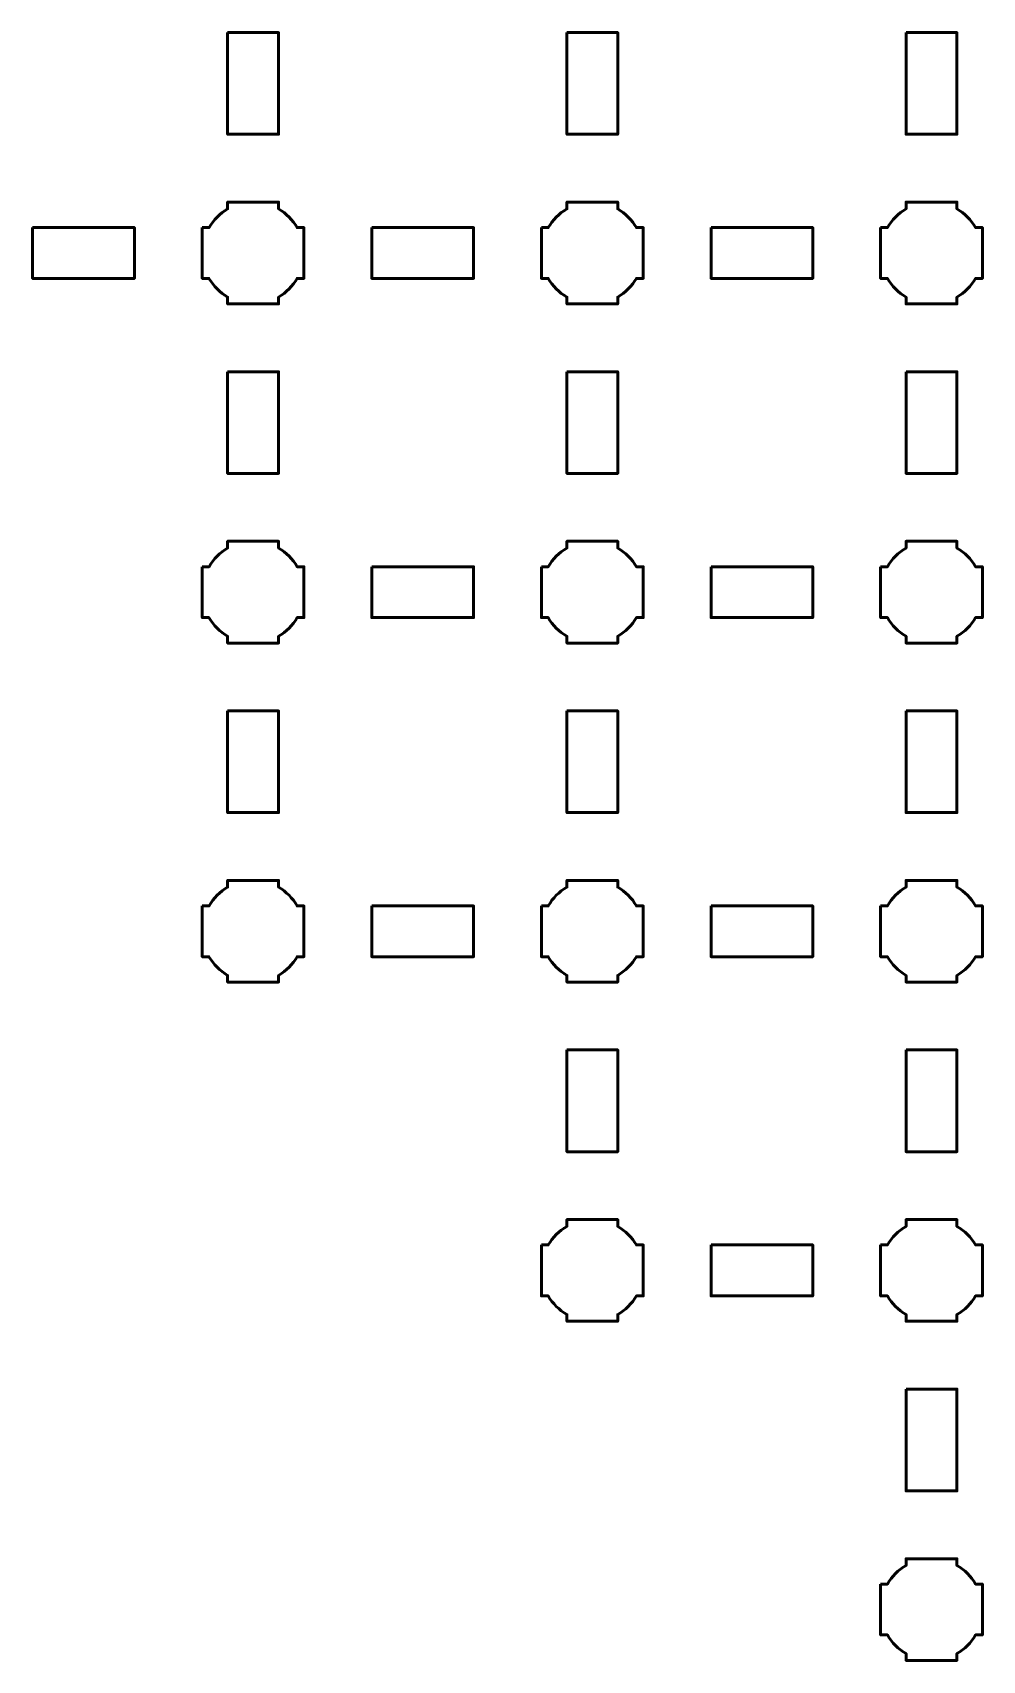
# Model space of a CAD drawing. Header units: centimetres. Extents: x -20.8 to -0.2, y -25.2 to -4.5.
# Drawn here: x -19.8 to -14.2, y -23.15 to -13.55 of the extents above; entities that cross this region are included whole.
import ezdxf

# ---------------------------------------------------------------- set-up
doc = ezdxf.new("R2010")
doc.units = ezdxf.units.CM
doc.header["$MEASUREMENT"] = 0
doc.layers.add('Layer 1', color=7, linetype='Continuous')

msp = doc.modelspace()

# ---------------------------------------------------------------- linework, layer by layer
at = {"layer": 'Layer 1', "lineweight": 53}
for points, knots in [([(-18.64998, -13.54992), (-18.64998, -13.54992), (-18.34998, -13.54992), (-18.34998, -13.54992), (-18.34998, -13.54992), (-18.34998, -13.54992), (-18.34998, -14.14993), (-18.34998, -14.14993), (-18.34998, -14.14993), (-18.34998, -14.14993), (-18.64998, -14.14993), (-18.64998, -14.14993), (-18.64998, -14.14993), (-18.64998, -14.14993), (-18.64998, -13.54992), (-18.64998, -13.54992)], [0, 0, 0, 0, 0.25, 0.25, 0.25, 0.25, 0.5, 0.5, 0.5, 0.5, 0.75, 0.75, 0.75, 0.75, 1, 1, 1, 1]), ([(-16.65005, -13.54992), (-16.65005, -13.54992), (-16.35005, -13.54992), (-16.35005, -13.54992), (-16.35005, -13.54992), (-16.35005, -13.54992), (-16.35005, -14.14993), (-16.35005, -14.14993), (-16.35005, -14.14993), (-16.35005, -14.14993), (-16.65005, -14.14993), (-16.65005, -14.14993), (-16.65005, -14.14993), (-16.65005, -14.14993), (-16.65005, -13.54992), (-16.65005, -13.54992)], [0, 0, 0, 0, 0.25, 0.25, 0.25, 0.25, 0.5, 0.5, 0.5, 0.5, 0.75, 0.75, 0.75, 0.75, 1, 1, 1, 1]), ([(-14.64995, -13.54992), (-14.64995, -13.54992), (-14.34994, -13.54992), (-14.34994, -13.54992), (-14.34994, -13.54992), (-14.34994, -13.54992), (-14.34994, -14.14993), (-14.34994, -14.14993), (-14.34994, -14.14993), (-14.34994, -14.14993), (-14.64995, -14.14993), (-14.64995, -14.14993), (-14.64995, -14.14993), (-14.64995, -14.14993), (-14.64995, -13.54992), (-14.64995, -13.54992)], [0, 0, 0, 0, 0.25, 0.25, 0.25, 0.25, 0.5, 0.5, 0.5, 0.5, 0.75, 0.75, 0.75, 0.75, 1, 1, 1, 1]), ([(-18.80001, -14.69995), (-18.80001, -14.69995), (-18.75981, -14.69995), (-18.75981, -14.69995), (-18.75981, -14.69995), (-18.73348, -14.65443), (-18.69552, -14.6165), (-18.65001, -14.59017), (-18.65001, -14.59017), (-18.65001, -14.59017), (-18.65001, -14.54995), (-18.65001, -14.54995), (-18.65001, -14.54995), (-18.65001, -14.54995), (-18.35001, -14.54995), (-18.35001, -14.54995), (-18.35001, -14.54995), (-18.35001, -14.54995), (-18.35001, -14.59014), (-18.35001, -14.59014), (-18.35001, -14.59014), (-18.30448, -14.61647), (-18.26649, -14.65442), (-18.24013, -14.69995), (-18.24013, -14.69995), (-18.24013, -14.69995), (-18.20001, -14.69995), (-18.20001, -14.69995), (-18.20001, -14.69995), (-18.20001, -14.69995), (-18.20001, -14.84537), (-18.20001, -14.84537), (-18.20001, -14.84537), (-18.20001, -14.84537), (-18.19995, -14.85002), (-18.19995, -14.85002), (-18.19995, -14.85002), (-18.19995, -14.85002), (-18.20001, -14.85466), (-18.20001, -14.85466), (-18.20001, -14.85466), (-18.20001, -14.85466), (-18.20001, -14.99995), (-18.20001, -14.99995), (-18.20001, -14.99995), (-18.20001, -14.99995), (-18.24008, -14.99995), (-18.24008, -14.99995), (-18.24008, -14.99995), (-18.26643, -15.04552), (-18.30443, -15.08353), (-18.35001, -15.10989), (-18.35001, -15.10989), (-18.35001, -15.10989), (-18.35001, -15.14995), (-18.35001, -15.14995), (-18.35001, -15.14995), (-18.35001, -15.14995), (-18.49329, -15.14995), (-18.49329, -15.14995), (-18.49329, -15.14995), (-18.49329, -15.14995), (-18.49996, -15.15003), (-18.49996, -15.15003), (-18.49996, -15.15003), (-18.49996, -15.15003), (-18.50664, -15.14995), (-18.50664, -15.14995), (-18.50664, -15.14995), (-18.50664, -15.14995), (-18.65001, -15.14995), (-18.65001, -15.14995), (-18.65001, -15.14995), (-18.65001, -15.14995), (-18.65001, -15.10985), (-18.65001, -15.10985), (-18.65001, -15.10985), (-18.69555, -15.08349), (-18.73353, -15.0455), (-18.75986, -14.99995), (-18.75986, -14.99995), (-18.75986, -14.99995), (-18.80001, -14.99995), (-18.80001, -14.99995), (-18.80001, -14.99995), (-18.80001, -14.99995), (-18.80001, -14.69995), (-18.80001, -14.69995)], [0, 0, 0, 0, 0.0454545, 0.0454545, 0.0454545, 0.0454545, 0.0909091, 0.0909091, 0.0909091, 0.0909091, 0.1363636, 0.1363636, 0.1363636, 0.1363636, 0.1818182, 0.1818182, 0.1818182, 0.1818182, 0.2272727, 0.2272727, 0.2272727, 0.2272727, 0.2727273, 0.2727273, 0.2727273, 0.2727273, 0.3181818, 0.3181818, 0.3181818, 0.3181818, 0.3636364, 0.3636364, 0.3636364, 0.3636364, 0.4090909, 0.4090909, 0.4090909, 0.4090909, 0.4545455, 0.4545455, 0.4545455, 0.4545455, 0.5, 0.5, 0.5, 0.5, 0.5454545, 0.5454545, 0.5454545, 0.5454545, 0.5909091, 0.5909091, 0.5909091, 0.5909091, 0.6363636, 0.6363636, 0.6363636, 0.6363636, 0.6818182, 0.6818182, 0.6818182, 0.6818182, 0.7272727, 0.7272727, 0.7272727, 0.7272727, 0.7727273, 0.7727273, 0.7727273, 0.7727273, 0.8181818, 0.8181818, 0.8181818, 0.8181818, 0.8636364, 0.8636364, 0.8636364, 0.8636364, 0.9090909, 0.9090909, 0.9090909, 0.9090909, 0.9545455, 0.9545455, 0.9545455, 0.9545455, 1, 1, 1, 1]), ([(-16.80001, -14.69995), (-16.80001, -14.69995), (-16.75981, -14.69995), (-16.75981, -14.69995), (-16.75981, -14.69995), (-16.73348, -14.65443), (-16.69552, -14.6165), (-16.65001, -14.59017), (-16.65001, -14.59017), (-16.65001, -14.59017), (-16.65001, -14.54995), (-16.65001, -14.54995), (-16.65001, -14.54995), (-16.65001, -14.54995), (-16.35001, -14.54995), (-16.35001, -14.54995), (-16.35001, -14.54995), (-16.35001, -14.54995), (-16.35001, -14.59014), (-16.35001, -14.59014), (-16.35001, -14.59014), (-16.30448, -14.61647), (-16.26649, -14.65442), (-16.24013, -14.69995), (-16.24013, -14.69995), (-16.24013, -14.69995), (-16.20001, -14.69995), (-16.20001, -14.69995), (-16.20001, -14.69995), (-16.20001, -14.69995), (-16.20001, -14.84537), (-16.20001, -14.84537), (-16.20001, -14.84537), (-16.20001, -14.84537), (-16.19995, -14.85002), (-16.19995, -14.85002), (-16.19995, -14.85002), (-16.19995, -14.85002), (-16.20001, -14.85466), (-16.20001, -14.85466), (-16.20001, -14.85466), (-16.20001, -14.85466), (-16.20001, -14.99995), (-16.20001, -14.99995), (-16.20001, -14.99995), (-16.20001, -14.99995), (-16.24008, -14.99995), (-16.24008, -14.99995), (-16.24008, -14.99995), (-16.26643, -15.04552), (-16.30443, -15.08353), (-16.35001, -15.10989), (-16.35001, -15.10989), (-16.35001, -15.10989), (-16.35001, -15.14995), (-16.35001, -15.14995), (-16.35001, -15.14995), (-16.35001, -15.14995), (-16.49329, -15.14995), (-16.49329, -15.14995), (-16.49329, -15.14995), (-16.49329, -15.14995), (-16.49996, -15.15003), (-16.49996, -15.15003), (-16.49996, -15.15003), (-16.49996, -15.15003), (-16.50664, -15.14995), (-16.50664, -15.14995), (-16.50664, -15.14995), (-16.50664, -15.14995), (-16.65001, -15.14995), (-16.65001, -15.14995), (-16.65001, -15.14995), (-16.65001, -15.14995), (-16.65001, -15.10985), (-16.65001, -15.10985), (-16.65001, -15.10985), (-16.69555, -15.08349), (-16.73353, -15.0455), (-16.75986, -14.99995), (-16.75986, -14.99995), (-16.75986, -14.99995), (-16.80001, -14.99995), (-16.80001, -14.99995), (-16.80001, -14.99995), (-16.80001, -14.99995), (-16.80001, -14.69995), (-16.80001, -14.69995)], [0, 0, 0, 0, 0.0454545, 0.0454545, 0.0454545, 0.0454545, 0.0909091, 0.0909091, 0.0909091, 0.0909091, 0.1363636, 0.1363636, 0.1363636, 0.1363636, 0.1818182, 0.1818182, 0.1818182, 0.1818182, 0.2272727, 0.2272727, 0.2272727, 0.2272727, 0.2727273, 0.2727273, 0.2727273, 0.2727273, 0.3181818, 0.3181818, 0.3181818, 0.3181818, 0.3636364, 0.3636364, 0.3636364, 0.3636364, 0.4090909, 0.4090909, 0.4090909, 0.4090909, 0.4545455, 0.4545455, 0.4545455, 0.4545455, 0.5, 0.5, 0.5, 0.5, 0.5454545, 0.5454545, 0.5454545, 0.5454545, 0.5909091, 0.5909091, 0.5909091, 0.5909091, 0.6363636, 0.6363636, 0.6363636, 0.6363636, 0.6818182, 0.6818182, 0.6818182, 0.6818182, 0.7272727, 0.7272727, 0.7272727, 0.7272727, 0.7727273, 0.7727273, 0.7727273, 0.7727273, 0.8181818, 0.8181818, 0.8181818, 0.8181818, 0.8636364, 0.8636364, 0.8636364, 0.8636364, 0.9090909, 0.9090909, 0.9090909, 0.9090909, 0.9545455, 0.9545455, 0.9545455, 0.9545455, 1, 1, 1, 1]), ([(-14.80001, -14.69995), (-14.80001, -14.69995), (-14.75981, -14.69995), (-14.75981, -14.69995), (-14.75981, -14.69995), (-14.73348, -14.65443), (-14.69552, -14.6165), (-14.65001, -14.59017), (-14.65001, -14.59017), (-14.65001, -14.59017), (-14.65001, -14.54995), (-14.65001, -14.54995), (-14.65001, -14.54995), (-14.65001, -14.54995), (-14.35001, -14.54995), (-14.35001, -14.54995), (-14.35001, -14.54995), (-14.35001, -14.54995), (-14.35001, -14.59014), (-14.35001, -14.59014), (-14.35001, -14.59014), (-14.30448, -14.61647), (-14.26649, -14.65442), (-14.24013, -14.69995), (-14.24013, -14.69995), (-14.24013, -14.69995), (-14.20001, -14.69995), (-14.20001, -14.69995), (-14.20001, -14.69995), (-14.20001, -14.69995), (-14.20001, -14.84537), (-14.20001, -14.84537), (-14.20001, -14.84537), (-14.20001, -14.84537), (-14.19995, -14.85002), (-14.19995, -14.85002), (-14.19995, -14.85002), (-14.19995, -14.85002), (-14.20001, -14.85466), (-14.20001, -14.85466), (-14.20001, -14.85466), (-14.20001, -14.85466), (-14.20001, -14.99995), (-14.20001, -14.99995), (-14.20001, -14.99995), (-14.20001, -14.99995), (-14.24008, -14.99995), (-14.24008, -14.99995), (-14.24008, -14.99995), (-14.26643, -15.04552), (-14.30443, -15.08353), (-14.35001, -15.10989), (-14.35001, -15.10989), (-14.35001, -15.10989), (-14.35001, -15.14995), (-14.35001, -15.14995), (-14.35001, -15.14995), (-14.35001, -15.14995), (-14.49329, -15.14995), (-14.49329, -15.14995), (-14.49329, -15.14995), (-14.49329, -15.14995), (-14.49996, -15.15003), (-14.49996, -15.15003), (-14.49996, -15.15003), (-14.49996, -15.15003), (-14.50664, -15.14995), (-14.50664, -15.14995), (-14.50664, -15.14995), (-14.50664, -15.14995), (-14.65001, -15.14995), (-14.65001, -15.14995), (-14.65001, -15.14995), (-14.65001, -15.14995), (-14.65001, -15.10985), (-14.65001, -15.10985), (-14.65001, -15.10985), (-14.69555, -15.08349), (-14.73353, -15.0455), (-14.75986, -14.99995), (-14.75986, -14.99995), (-14.75986, -14.99995), (-14.80001, -14.99995), (-14.80001, -14.99995), (-14.80001, -14.99995), (-14.80001, -14.99995), (-14.80001, -14.69995), (-14.80001, -14.69995)], [0, 0, 0, 0, 0.0454545, 0.0454545, 0.0454545, 0.0454545, 0.0909091, 0.0909091, 0.0909091, 0.0909091, 0.1363636, 0.1363636, 0.1363636, 0.1363636, 0.1818182, 0.1818182, 0.1818182, 0.1818182, 0.2272727, 0.2272727, 0.2272727, 0.2272727, 0.2727273, 0.2727273, 0.2727273, 0.2727273, 0.3181818, 0.3181818, 0.3181818, 0.3181818, 0.3636364, 0.3636364, 0.3636364, 0.3636364, 0.4090909, 0.4090909, 0.4090909, 0.4090909, 0.4545455, 0.4545455, 0.4545455, 0.4545455, 0.5, 0.5, 0.5, 0.5, 0.5454545, 0.5454545, 0.5454545, 0.5454545, 0.5909091, 0.5909091, 0.5909091, 0.5909091, 0.6363636, 0.6363636, 0.6363636, 0.6363636, 0.6818182, 0.6818182, 0.6818182, 0.6818182, 0.7272727, 0.7272727, 0.7272727, 0.7272727, 0.7727273, 0.7727273, 0.7727273, 0.7727273, 0.8181818, 0.8181818, 0.8181818, 0.8181818, 0.8636364, 0.8636364, 0.8636364, 0.8636364, 0.9090909, 0.9090909, 0.9090909, 0.9090909, 0.9545455, 0.9545455, 0.9545455, 0.9545455, 1, 1, 1, 1]), ([(-19.8, -14.69987), (-19.8, -14.69987), (-19.19999, -14.69987), (-19.19999, -14.69987), (-19.19999, -14.69987), (-19.19999, -14.69987), (-19.19999, -14.99987), (-19.19999, -14.99987), (-19.19999, -14.99987), (-19.19999, -14.99987), (-19.8, -14.99987), (-19.8, -14.99987), (-19.8, -14.99987), (-19.8, -14.99987), (-19.8, -14.69987), (-19.8, -14.69987)], [0, 0, 0, 0, 0.25, 0.25, 0.25, 0.25, 0.5, 0.5, 0.5, 0.5, 0.75, 0.75, 0.75, 0.75, 1, 1, 1, 1]), ([(-17.8, -14.69987), (-17.8, -14.69987), (-17.19999, -14.69987), (-17.19999, -14.69987), (-17.19999, -14.69987), (-17.19999, -14.69987), (-17.19999, -14.99987), (-17.19999, -14.99987), (-17.19999, -14.99987), (-17.19999, -14.99987), (-17.8, -14.99987), (-17.8, -14.99987), (-17.8, -14.99987), (-17.8, -14.99987), (-17.8, -14.69987), (-17.8, -14.69987)], [0, 0, 0, 0, 0.25, 0.25, 0.25, 0.25, 0.5, 0.5, 0.5, 0.5, 0.75, 0.75, 0.75, 0.75, 1, 1, 1, 1]), ([(-15.79993, -14.69987), (-15.79993, -14.69987), (-15.19993, -14.69987), (-15.19993, -14.69987), (-15.19993, -14.69987), (-15.19993, -14.69987), (-15.19993, -14.99987), (-15.19993, -14.99987), (-15.19993, -14.99987), (-15.19993, -14.99987), (-15.79993, -14.99987), (-15.79993, -14.99987), (-15.79993, -14.99987), (-15.79993, -14.99987), (-15.79993, -14.69987), (-15.79993, -14.69987)], [0, 0, 0, 0, 0.25, 0.25, 0.25, 0.25, 0.5, 0.5, 0.5, 0.5, 0.75, 0.75, 0.75, 0.75, 1, 1, 1, 1]), ([(-18.64998, -15.54999), (-18.64998, -15.54999), (-18.34998, -15.54999), (-18.34998, -15.54999), (-18.34998, -15.54999), (-18.34998, -15.54999), (-18.34998, -16.14999), (-18.34998, -16.14999), (-18.34998, -16.14999), (-18.34998, -16.14999), (-18.64998, -16.14999), (-18.64998, -16.14999), (-18.64998, -16.14999), (-18.64998, -16.14999), (-18.64998, -15.54999), (-18.64998, -15.54999)], [0, 0, 0, 0, 0.25, 0.25, 0.25, 0.25, 0.5, 0.5, 0.5, 0.5, 0.75, 0.75, 0.75, 0.75, 1, 1, 1, 1]), ([(-16.65005, -15.54999), (-16.65005, -15.54999), (-16.35005, -15.54999), (-16.35005, -15.54999), (-16.35005, -15.54999), (-16.35005, -15.54999), (-16.35005, -16.14999), (-16.35005, -16.14999), (-16.35005, -16.14999), (-16.35005, -16.14999), (-16.65005, -16.14999), (-16.65005, -16.14999), (-16.65005, -16.14999), (-16.65005, -16.14999), (-16.65005, -15.54999), (-16.65005, -15.54999)], [0, 0, 0, 0, 0.25, 0.25, 0.25, 0.25, 0.5, 0.5, 0.5, 0.5, 0.75, 0.75, 0.75, 0.75, 1, 1, 1, 1]), ([(-14.64995, -15.54999), (-14.64995, -15.54999), (-14.34994, -15.54999), (-14.34994, -15.54999), (-14.34994, -15.54999), (-14.34994, -15.54999), (-14.34994, -16.14999), (-14.34994, -16.14999), (-14.34994, -16.14999), (-14.34994, -16.14999), (-14.64995, -16.14999), (-14.64995, -16.14999), (-14.64995, -16.14999), (-14.64995, -16.14999), (-14.64995, -15.54999), (-14.64995, -15.54999)], [0, 0, 0, 0, 0.25, 0.25, 0.25, 0.25, 0.5, 0.5, 0.5, 0.5, 0.75, 0.75, 0.75, 0.75, 1, 1, 1, 1]), ([(-18.80001, -16.69995), (-18.80001, -16.69995), (-18.75981, -16.69995), (-18.75981, -16.69995), (-18.75981, -16.69995), (-18.73348, -16.65443), (-18.69552, -16.6165), (-18.65001, -16.59017), (-18.65001, -16.59017), (-18.65001, -16.59017), (-18.65001, -16.54995), (-18.65001, -16.54995), (-18.65001, -16.54995), (-18.65001, -16.54995), (-18.35001, -16.54995), (-18.35001, -16.54995), (-18.35001, -16.54995), (-18.35001, -16.54995), (-18.35001, -16.59014), (-18.35001, -16.59014), (-18.35001, -16.59014), (-18.30448, -16.61647), (-18.26649, -16.65442), (-18.24013, -16.69995), (-18.24013, -16.69995), (-18.24013, -16.69995), (-18.20001, -16.69995), (-18.20001, -16.69995), (-18.20001, -16.69995), (-18.20001, -16.69995), (-18.20001, -16.84537), (-18.20001, -16.84537), (-18.20001, -16.84537), (-18.20001, -16.84537), (-18.19995, -16.85002), (-18.19995, -16.85002), (-18.19995, -16.85002), (-18.19995, -16.85002), (-18.20001, -16.85466), (-18.20001, -16.85466), (-18.20001, -16.85466), (-18.20001, -16.85466), (-18.20001, -16.99995), (-18.20001, -16.99995), (-18.20001, -16.99995), (-18.20001, -16.99995), (-18.24008, -16.99995), (-18.24008, -16.99995), (-18.24008, -16.99995), (-18.26643, -17.04552), (-18.30443, -17.08353), (-18.35001, -17.10989), (-18.35001, -17.10989), (-18.35001, -17.10989), (-18.35001, -17.14995), (-18.35001, -17.14995), (-18.35001, -17.14995), (-18.35001, -17.14995), (-18.49329, -17.14995), (-18.49329, -17.14995), (-18.49329, -17.14995), (-18.49329, -17.14995), (-18.49996, -17.15003), (-18.49996, -17.15003), (-18.49996, -17.15003), (-18.49996, -17.15003), (-18.50664, -17.14995), (-18.50664, -17.14995), (-18.50664, -17.14995), (-18.50664, -17.14995), (-18.65001, -17.14995), (-18.65001, -17.14995), (-18.65001, -17.14995), (-18.65001, -17.14995), (-18.65001, -17.10985), (-18.65001, -17.10985), (-18.65001, -17.10985), (-18.69555, -17.08349), (-18.73353, -17.0455), (-18.75986, -16.99995), (-18.75986, -16.99995), (-18.75986, -16.99995), (-18.80001, -16.99995), (-18.80001, -16.99995), (-18.80001, -16.99995), (-18.80001, -16.99995), (-18.80001, -16.69995), (-18.80001, -16.69995)], [0, 0, 0, 0, 0.0454545, 0.0454545, 0.0454545, 0.0454545, 0.0909091, 0.0909091, 0.0909091, 0.0909091, 0.1363636, 0.1363636, 0.1363636, 0.1363636, 0.1818182, 0.1818182, 0.1818182, 0.1818182, 0.2272727, 0.2272727, 0.2272727, 0.2272727, 0.2727273, 0.2727273, 0.2727273, 0.2727273, 0.3181818, 0.3181818, 0.3181818, 0.3181818, 0.3636364, 0.3636364, 0.3636364, 0.3636364, 0.4090909, 0.4090909, 0.4090909, 0.4090909, 0.4545455, 0.4545455, 0.4545455, 0.4545455, 0.5, 0.5, 0.5, 0.5, 0.5454545, 0.5454545, 0.5454545, 0.5454545, 0.5909091, 0.5909091, 0.5909091, 0.5909091, 0.6363636, 0.6363636, 0.6363636, 0.6363636, 0.6818182, 0.6818182, 0.6818182, 0.6818182, 0.7272727, 0.7272727, 0.7272727, 0.7272727, 0.7727273, 0.7727273, 0.7727273, 0.7727273, 0.8181818, 0.8181818, 0.8181818, 0.8181818, 0.8636364, 0.8636364, 0.8636364, 0.8636364, 0.9090909, 0.9090909, 0.9090909, 0.9090909, 0.9545455, 0.9545455, 0.9545455, 0.9545455, 1, 1, 1, 1]), ([(-16.80001, -16.69995), (-16.80001, -16.69995), (-16.75981, -16.69995), (-16.75981, -16.69995), (-16.75981, -16.69995), (-16.73348, -16.65443), (-16.69552, -16.6165), (-16.65001, -16.59017), (-16.65001, -16.59017), (-16.65001, -16.59017), (-16.65001, -16.54995), (-16.65001, -16.54995), (-16.65001, -16.54995), (-16.65001, -16.54995), (-16.35001, -16.54995), (-16.35001, -16.54995), (-16.35001, -16.54995), (-16.35001, -16.54995), (-16.35001, -16.59014), (-16.35001, -16.59014), (-16.35001, -16.59014), (-16.30448, -16.61647), (-16.26649, -16.65442), (-16.24013, -16.69995), (-16.24013, -16.69995), (-16.24013, -16.69995), (-16.20001, -16.69995), (-16.20001, -16.69995), (-16.20001, -16.69995), (-16.20001, -16.69995), (-16.20001, -16.84537), (-16.20001, -16.84537), (-16.20001, -16.84537), (-16.20001, -16.84537), (-16.19995, -16.85002), (-16.19995, -16.85002), (-16.19995, -16.85002), (-16.19995, -16.85002), (-16.20001, -16.85466), (-16.20001, -16.85466), (-16.20001, -16.85466), (-16.20001, -16.85466), (-16.20001, -16.99995), (-16.20001, -16.99995), (-16.20001, -16.99995), (-16.20001, -16.99995), (-16.24008, -16.99995), (-16.24008, -16.99995), (-16.24008, -16.99995), (-16.26643, -17.04552), (-16.30443, -17.08353), (-16.35001, -17.10989), (-16.35001, -17.10989), (-16.35001, -17.10989), (-16.35001, -17.14995), (-16.35001, -17.14995), (-16.35001, -17.14995), (-16.35001, -17.14995), (-16.49329, -17.14995), (-16.49329, -17.14995), (-16.49329, -17.14995), (-16.49329, -17.14995), (-16.49996, -17.15003), (-16.49996, -17.15003), (-16.49996, -17.15003), (-16.49996, -17.15003), (-16.50664, -17.14995), (-16.50664, -17.14995), (-16.50664, -17.14995), (-16.50664, -17.14995), (-16.65001, -17.14995), (-16.65001, -17.14995), (-16.65001, -17.14995), (-16.65001, -17.14995), (-16.65001, -17.10985), (-16.65001, -17.10985), (-16.65001, -17.10985), (-16.69555, -17.08349), (-16.73353, -17.0455), (-16.75986, -16.99995), (-16.75986, -16.99995), (-16.75986, -16.99995), (-16.80001, -16.99995), (-16.80001, -16.99995), (-16.80001, -16.99995), (-16.80001, -16.99995), (-16.80001, -16.69995), (-16.80001, -16.69995)], [0, 0, 0, 0, 0.0454545, 0.0454545, 0.0454545, 0.0454545, 0.0909091, 0.0909091, 0.0909091, 0.0909091, 0.1363636, 0.1363636, 0.1363636, 0.1363636, 0.1818182, 0.1818182, 0.1818182, 0.1818182, 0.2272727, 0.2272727, 0.2272727, 0.2272727, 0.2727273, 0.2727273, 0.2727273, 0.2727273, 0.3181818, 0.3181818, 0.3181818, 0.3181818, 0.3636364, 0.3636364, 0.3636364, 0.3636364, 0.4090909, 0.4090909, 0.4090909, 0.4090909, 0.4545455, 0.4545455, 0.4545455, 0.4545455, 0.5, 0.5, 0.5, 0.5, 0.5454545, 0.5454545, 0.5454545, 0.5454545, 0.5909091, 0.5909091, 0.5909091, 0.5909091, 0.6363636, 0.6363636, 0.6363636, 0.6363636, 0.6818182, 0.6818182, 0.6818182, 0.6818182, 0.7272727, 0.7272727, 0.7272727, 0.7272727, 0.7727273, 0.7727273, 0.7727273, 0.7727273, 0.8181818, 0.8181818, 0.8181818, 0.8181818, 0.8636364, 0.8636364, 0.8636364, 0.8636364, 0.9090909, 0.9090909, 0.9090909, 0.9090909, 0.9545455, 0.9545455, 0.9545455, 0.9545455, 1, 1, 1, 1]), ([(-14.80001, -16.69995), (-14.80001, -16.69995), (-14.75981, -16.69995), (-14.75981, -16.69995), (-14.75981, -16.69995), (-14.73348, -16.65443), (-14.69552, -16.6165), (-14.65001, -16.59017), (-14.65001, -16.59017), (-14.65001, -16.59017), (-14.65001, -16.54995), (-14.65001, -16.54995), (-14.65001, -16.54995), (-14.65001, -16.54995), (-14.35001, -16.54995), (-14.35001, -16.54995), (-14.35001, -16.54995), (-14.35001, -16.54995), (-14.35001, -16.59014), (-14.35001, -16.59014), (-14.35001, -16.59014), (-14.30448, -16.61647), (-14.26649, -16.65442), (-14.24013, -16.69995), (-14.24013, -16.69995), (-14.24013, -16.69995), (-14.20001, -16.69995), (-14.20001, -16.69995), (-14.20001, -16.69995), (-14.20001, -16.69995), (-14.20001, -16.84537), (-14.20001, -16.84537), (-14.20001, -16.84537), (-14.20001, -16.84537), (-14.19995, -16.85002), (-14.19995, -16.85002), (-14.19995, -16.85002), (-14.19995, -16.85002), (-14.20001, -16.85466), (-14.20001, -16.85466), (-14.20001, -16.85466), (-14.20001, -16.85466), (-14.20001, -16.99995), (-14.20001, -16.99995), (-14.20001, -16.99995), (-14.20001, -16.99995), (-14.24008, -16.99995), (-14.24008, -16.99995), (-14.24008, -16.99995), (-14.26643, -17.04552), (-14.30443, -17.08353), (-14.35001, -17.10989), (-14.35001, -17.10989), (-14.35001, -17.10989), (-14.35001, -17.14995), (-14.35001, -17.14995), (-14.35001, -17.14995), (-14.35001, -17.14995), (-14.49329, -17.14995), (-14.49329, -17.14995), (-14.49329, -17.14995), (-14.49329, -17.14995), (-14.49996, -17.15003), (-14.49996, -17.15003), (-14.49996, -17.15003), (-14.49996, -17.15003), (-14.50664, -17.14995), (-14.50664, -17.14995), (-14.50664, -17.14995), (-14.50664, -17.14995), (-14.65001, -17.14995), (-14.65001, -17.14995), (-14.65001, -17.14995), (-14.65001, -17.14995), (-14.65001, -17.10985), (-14.65001, -17.10985), (-14.65001, -17.10985), (-14.69555, -17.08349), (-14.73353, -17.0455), (-14.75986, -16.99995), (-14.75986, -16.99995), (-14.75986, -16.99995), (-14.80001, -16.99995), (-14.80001, -16.99995), (-14.80001, -16.99995), (-14.80001, -16.99995), (-14.80001, -16.69995), (-14.80001, -16.69995)], [0, 0, 0, 0, 0.0454545, 0.0454545, 0.0454545, 0.0454545, 0.0909091, 0.0909091, 0.0909091, 0.0909091, 0.1363636, 0.1363636, 0.1363636, 0.1363636, 0.1818182, 0.1818182, 0.1818182, 0.1818182, 0.2272727, 0.2272727, 0.2272727, 0.2272727, 0.2727273, 0.2727273, 0.2727273, 0.2727273, 0.3181818, 0.3181818, 0.3181818, 0.3181818, 0.3636364, 0.3636364, 0.3636364, 0.3636364, 0.4090909, 0.4090909, 0.4090909, 0.4090909, 0.4545455, 0.4545455, 0.4545455, 0.4545455, 0.5, 0.5, 0.5, 0.5, 0.5454545, 0.5454545, 0.5454545, 0.5454545, 0.5909091, 0.5909091, 0.5909091, 0.5909091, 0.6363636, 0.6363636, 0.6363636, 0.6363636, 0.6818182, 0.6818182, 0.6818182, 0.6818182, 0.7272727, 0.7272727, 0.7272727, 0.7272727, 0.7727273, 0.7727273, 0.7727273, 0.7727273, 0.8181818, 0.8181818, 0.8181818, 0.8181818, 0.8636364, 0.8636364, 0.8636364, 0.8636364, 0.9090909, 0.9090909, 0.9090909, 0.9090909, 0.9545455, 0.9545455, 0.9545455, 0.9545455, 1, 1, 1, 1]), ([(-17.8, -16.69997), (-17.8, -16.69997), (-17.19999, -16.69997), (-17.19999, -16.69997), (-17.19999, -16.69997), (-17.19999, -16.69997), (-17.19999, -16.99998), (-17.19999, -16.99998), (-17.19999, -16.99998), (-17.19999, -16.99998), (-17.8, -16.99998), (-17.8, -16.99998), (-17.8, -16.99998), (-17.8, -16.99998), (-17.8, -16.69997), (-17.8, -16.69997)], [0, 0, 0, 0, 0.25, 0.25, 0.25, 0.25, 0.5, 0.5, 0.5, 0.5, 0.75, 0.75, 0.75, 0.75, 1, 1, 1, 1]), ([(-15.79993, -16.69997), (-15.79993, -16.69997), (-15.19993, -16.69997), (-15.19993, -16.69997), (-15.19993, -16.69997), (-15.19993, -16.69997), (-15.19993, -16.99998), (-15.19993, -16.99998), (-15.19993, -16.99998), (-15.19993, -16.99998), (-15.79993, -16.99998), (-15.79993, -16.99998), (-15.79993, -16.99998), (-15.79993, -16.99998), (-15.79993, -16.69997), (-15.79993, -16.69997)], [0, 0, 0, 0, 0.25, 0.25, 0.25, 0.25, 0.5, 0.5, 0.5, 0.5, 0.75, 0.75, 0.75, 0.75, 1, 1, 1, 1]), ([(-18.64998, -17.54999), (-18.64998, -17.54999), (-18.34998, -17.54999), (-18.34998, -17.54999), (-18.34998, -17.54999), (-18.34998, -17.54999), (-18.34998, -18.14999), (-18.34998, -18.14999), (-18.34998, -18.14999), (-18.34998, -18.14999), (-18.64998, -18.14999), (-18.64998, -18.14999), (-18.64998, -18.14999), (-18.64998, -18.14999), (-18.64998, -17.54999), (-18.64998, -17.54999)], [0, 0, 0, 0, 0.25, 0.25, 0.25, 0.25, 0.5, 0.5, 0.5, 0.5, 0.75, 0.75, 0.75, 0.75, 1, 1, 1, 1]), ([(-16.65005, -17.54999), (-16.65005, -17.54999), (-16.35005, -17.54999), (-16.35005, -17.54999), (-16.35005, -17.54999), (-16.35005, -17.54999), (-16.35005, -18.14999), (-16.35005, -18.14999), (-16.35005, -18.14999), (-16.35005, -18.14999), (-16.65005, -18.14999), (-16.65005, -18.14999), (-16.65005, -18.14999), (-16.65005, -18.14999), (-16.65005, -17.54999), (-16.65005, -17.54999)], [0, 0, 0, 0, 0.25, 0.25, 0.25, 0.25, 0.5, 0.5, 0.5, 0.5, 0.75, 0.75, 0.75, 0.75, 1, 1, 1, 1]), ([(-14.64995, -17.54999), (-14.64995, -17.54999), (-14.34994, -17.54999), (-14.34994, -17.54999), (-14.34994, -17.54999), (-14.34994, -17.54999), (-14.34994, -18.14999), (-14.34994, -18.14999), (-14.34994, -18.14999), (-14.34994, -18.14999), (-14.64995, -18.14999), (-14.64995, -18.14999), (-14.64995, -18.14999), (-14.64995, -18.14999), (-14.64995, -17.54999), (-14.64995, -17.54999)], [0, 0, 0, 0, 0.25, 0.25, 0.25, 0.25, 0.5, 0.5, 0.5, 0.5, 0.75, 0.75, 0.75, 0.75, 1, 1, 1, 1]), ([(-18.80001, -18.69995), (-18.80001, -18.69995), (-18.75981, -18.69995), (-18.75981, -18.69995), (-18.75981, -18.69995), (-18.73348, -18.65443), (-18.69552, -18.6165), (-18.65001, -18.59017), (-18.65001, -18.59017), (-18.65001, -18.59017), (-18.65001, -18.54995), (-18.65001, -18.54995), (-18.65001, -18.54995), (-18.65001, -18.54995), (-18.35001, -18.54995), (-18.35001, -18.54995), (-18.35001, -18.54995), (-18.35001, -18.54995), (-18.35001, -18.59014), (-18.35001, -18.59014), (-18.35001, -18.59014), (-18.30448, -18.61647), (-18.26649, -18.65442), (-18.24013, -18.69995), (-18.24013, -18.69995), (-18.24013, -18.69995), (-18.20001, -18.69995), (-18.20001, -18.69995), (-18.20001, -18.69995), (-18.20001, -18.69995), (-18.20001, -18.84537), (-18.20001, -18.84537), (-18.20001, -18.84537), (-18.20001, -18.84537), (-18.19995, -18.85002), (-18.19995, -18.85002), (-18.19995, -18.85002), (-18.19995, -18.85002), (-18.20001, -18.85466), (-18.20001, -18.85466), (-18.20001, -18.85466), (-18.20001, -18.85466), (-18.20001, -18.99995), (-18.20001, -18.99995), (-18.20001, -18.99995), (-18.20001, -18.99995), (-18.24008, -18.99995), (-18.24008, -18.99995), (-18.24008, -18.99995), (-18.26643, -19.04552), (-18.30443, -19.08353), (-18.35001, -19.10989), (-18.35001, -19.10989), (-18.35001, -19.10989), (-18.35001, -19.14995), (-18.35001, -19.14995), (-18.35001, -19.14995), (-18.35001, -19.14995), (-18.49329, -19.14995), (-18.49329, -19.14995), (-18.49329, -19.14995), (-18.49329, -19.14995), (-18.49996, -19.15003), (-18.49996, -19.15003), (-18.49996, -19.15003), (-18.49996, -19.15003), (-18.50664, -19.14995), (-18.50664, -19.14995), (-18.50664, -19.14995), (-18.50664, -19.14995), (-18.65001, -19.14995), (-18.65001, -19.14995), (-18.65001, -19.14995), (-18.65001, -19.14995), (-18.65001, -19.10985), (-18.65001, -19.10985), (-18.65001, -19.10985), (-18.69555, -19.08349), (-18.73353, -19.0455), (-18.75986, -18.99995), (-18.75986, -18.99995), (-18.75986, -18.99995), (-18.80001, -18.99995), (-18.80001, -18.99995), (-18.80001, -18.99995), (-18.80001, -18.99995), (-18.80001, -18.69995), (-18.80001, -18.69995)], [0, 0, 0, 0, 0.0454545, 0.0454545, 0.0454545, 0.0454545, 0.0909091, 0.0909091, 0.0909091, 0.0909091, 0.1363636, 0.1363636, 0.1363636, 0.1363636, 0.1818182, 0.1818182, 0.1818182, 0.1818182, 0.2272727, 0.2272727, 0.2272727, 0.2272727, 0.2727273, 0.2727273, 0.2727273, 0.2727273, 0.3181818, 0.3181818, 0.3181818, 0.3181818, 0.3636364, 0.3636364, 0.3636364, 0.3636364, 0.4090909, 0.4090909, 0.4090909, 0.4090909, 0.4545455, 0.4545455, 0.4545455, 0.4545455, 0.5, 0.5, 0.5, 0.5, 0.5454545, 0.5454545, 0.5454545, 0.5454545, 0.5909091, 0.5909091, 0.5909091, 0.5909091, 0.6363636, 0.6363636, 0.6363636, 0.6363636, 0.6818182, 0.6818182, 0.6818182, 0.6818182, 0.7272727, 0.7272727, 0.7272727, 0.7272727, 0.7727273, 0.7727273, 0.7727273, 0.7727273, 0.8181818, 0.8181818, 0.8181818, 0.8181818, 0.8636364, 0.8636364, 0.8636364, 0.8636364, 0.9090909, 0.9090909, 0.9090909, 0.9090909, 0.9545455, 0.9545455, 0.9545455, 0.9545455, 1, 1, 1, 1]), ([(-16.80001, -18.69995), (-16.80001, -18.69995), (-16.75981, -18.69995), (-16.75981, -18.69995), (-16.75981, -18.69995), (-16.73348, -18.65443), (-16.69552, -18.6165), (-16.65001, -18.59017), (-16.65001, -18.59017), (-16.65001, -18.59017), (-16.65001, -18.54995), (-16.65001, -18.54995), (-16.65001, -18.54995), (-16.65001, -18.54995), (-16.35001, -18.54995), (-16.35001, -18.54995), (-16.35001, -18.54995), (-16.35001, -18.54995), (-16.35001, -18.59014), (-16.35001, -18.59014), (-16.35001, -18.59014), (-16.30448, -18.61647), (-16.26649, -18.65442), (-16.24013, -18.69995), (-16.24013, -18.69995), (-16.24013, -18.69995), (-16.20001, -18.69995), (-16.20001, -18.69995), (-16.20001, -18.69995), (-16.20001, -18.69995), (-16.20001, -18.84537), (-16.20001, -18.84537), (-16.20001, -18.84537), (-16.20001, -18.84537), (-16.19995, -18.85002), (-16.19995, -18.85002), (-16.19995, -18.85002), (-16.19995, -18.85002), (-16.20001, -18.85466), (-16.20001, -18.85466), (-16.20001, -18.85466), (-16.20001, -18.85466), (-16.20001, -18.99995), (-16.20001, -18.99995), (-16.20001, -18.99995), (-16.20001, -18.99995), (-16.24008, -18.99995), (-16.24008, -18.99995), (-16.24008, -18.99995), (-16.26643, -19.04552), (-16.30443, -19.08353), (-16.35001, -19.10989), (-16.35001, -19.10989), (-16.35001, -19.10989), (-16.35001, -19.14995), (-16.35001, -19.14995), (-16.35001, -19.14995), (-16.35001, -19.14995), (-16.49329, -19.14995), (-16.49329, -19.14995), (-16.49329, -19.14995), (-16.49329, -19.14995), (-16.49996, -19.15003), (-16.49996, -19.15003), (-16.49996, -19.15003), (-16.49996, -19.15003), (-16.50664, -19.14995), (-16.50664, -19.14995), (-16.50664, -19.14995), (-16.50664, -19.14995), (-16.65001, -19.14995), (-16.65001, -19.14995), (-16.65001, -19.14995), (-16.65001, -19.14995), (-16.65001, -19.10985), (-16.65001, -19.10985), (-16.65001, -19.10985), (-16.69555, -19.08349), (-16.73353, -19.0455), (-16.75986, -18.99995), (-16.75986, -18.99995), (-16.75986, -18.99995), (-16.80001, -18.99995), (-16.80001, -18.99995), (-16.80001, -18.99995), (-16.80001, -18.99995), (-16.80001, -18.69995), (-16.80001, -18.69995)], [0, 0, 0, 0, 0.0454545, 0.0454545, 0.0454545, 0.0454545, 0.0909091, 0.0909091, 0.0909091, 0.0909091, 0.1363636, 0.1363636, 0.1363636, 0.1363636, 0.1818182, 0.1818182, 0.1818182, 0.1818182, 0.2272727, 0.2272727, 0.2272727, 0.2272727, 0.2727273, 0.2727273, 0.2727273, 0.2727273, 0.3181818, 0.3181818, 0.3181818, 0.3181818, 0.3636364, 0.3636364, 0.3636364, 0.3636364, 0.4090909, 0.4090909, 0.4090909, 0.4090909, 0.4545455, 0.4545455, 0.4545455, 0.4545455, 0.5, 0.5, 0.5, 0.5, 0.5454545, 0.5454545, 0.5454545, 0.5454545, 0.5909091, 0.5909091, 0.5909091, 0.5909091, 0.6363636, 0.6363636, 0.6363636, 0.6363636, 0.6818182, 0.6818182, 0.6818182, 0.6818182, 0.7272727, 0.7272727, 0.7272727, 0.7272727, 0.7727273, 0.7727273, 0.7727273, 0.7727273, 0.8181818, 0.8181818, 0.8181818, 0.8181818, 0.8636364, 0.8636364, 0.8636364, 0.8636364, 0.9090909, 0.9090909, 0.9090909, 0.9090909, 0.9545455, 0.9545455, 0.9545455, 0.9545455, 1, 1, 1, 1]), ([(-14.80001, -18.69995), (-14.80001, -18.69995), (-14.75981, -18.69995), (-14.75981, -18.69995), (-14.75981, -18.69995), (-14.73348, -18.65443), (-14.69552, -18.6165), (-14.65001, -18.59017), (-14.65001, -18.59017), (-14.65001, -18.59017), (-14.65001, -18.54995), (-14.65001, -18.54995), (-14.65001, -18.54995), (-14.65001, -18.54995), (-14.35001, -18.54995), (-14.35001, -18.54995), (-14.35001, -18.54995), (-14.35001, -18.54995), (-14.35001, -18.59014), (-14.35001, -18.59014), (-14.35001, -18.59014), (-14.30448, -18.61647), (-14.26649, -18.65442), (-14.24013, -18.69995), (-14.24013, -18.69995), (-14.24013, -18.69995), (-14.20001, -18.69995), (-14.20001, -18.69995), (-14.20001, -18.69995), (-14.20001, -18.69995), (-14.20001, -18.84537), (-14.20001, -18.84537), (-14.20001, -18.84537), (-14.20001, -18.84537), (-14.19995, -18.85002), (-14.19995, -18.85002), (-14.19995, -18.85002), (-14.19995, -18.85002), (-14.20001, -18.85466), (-14.20001, -18.85466), (-14.20001, -18.85466), (-14.20001, -18.85466), (-14.20001, -18.99995), (-14.20001, -18.99995), (-14.20001, -18.99995), (-14.20001, -18.99995), (-14.24008, -18.99995), (-14.24008, -18.99995), (-14.24008, -18.99995), (-14.26643, -19.04552), (-14.30443, -19.08353), (-14.35001, -19.10989), (-14.35001, -19.10989), (-14.35001, -19.10989), (-14.35001, -19.14995), (-14.35001, -19.14995), (-14.35001, -19.14995), (-14.35001, -19.14995), (-14.49329, -19.14995), (-14.49329, -19.14995), (-14.49329, -19.14995), (-14.49329, -19.14995), (-14.49996, -19.15003), (-14.49996, -19.15003), (-14.49996, -19.15003), (-14.49996, -19.15003), (-14.50664, -19.14995), (-14.50664, -19.14995), (-14.50664, -19.14995), (-14.50664, -19.14995), (-14.65001, -19.14995), (-14.65001, -19.14995), (-14.65001, -19.14995), (-14.65001, -19.14995), (-14.65001, -19.10985), (-14.65001, -19.10985), (-14.65001, -19.10985), (-14.69555, -19.08349), (-14.73353, -19.0455), (-14.75986, -18.99995), (-14.75986, -18.99995), (-14.75986, -18.99995), (-14.80001, -18.99995), (-14.80001, -18.99995), (-14.80001, -18.99995), (-14.80001, -18.99995), (-14.80001, -18.69995), (-14.80001, -18.69995)], [0, 0, 0, 0, 0.0454545, 0.0454545, 0.0454545, 0.0454545, 0.0909091, 0.0909091, 0.0909091, 0.0909091, 0.1363636, 0.1363636, 0.1363636, 0.1363636, 0.1818182, 0.1818182, 0.1818182, 0.1818182, 0.2272727, 0.2272727, 0.2272727, 0.2272727, 0.2727273, 0.2727273, 0.2727273, 0.2727273, 0.3181818, 0.3181818, 0.3181818, 0.3181818, 0.3636364, 0.3636364, 0.3636364, 0.3636364, 0.4090909, 0.4090909, 0.4090909, 0.4090909, 0.4545455, 0.4545455, 0.4545455, 0.4545455, 0.5, 0.5, 0.5, 0.5, 0.5454545, 0.5454545, 0.5454545, 0.5454545, 0.5909091, 0.5909091, 0.5909091, 0.5909091, 0.6363636, 0.6363636, 0.6363636, 0.6363636, 0.6818182, 0.6818182, 0.6818182, 0.6818182, 0.7272727, 0.7272727, 0.7272727, 0.7272727, 0.7727273, 0.7727273, 0.7727273, 0.7727273, 0.8181818, 0.8181818, 0.8181818, 0.8181818, 0.8636364, 0.8636364, 0.8636364, 0.8636364, 0.9090909, 0.9090909, 0.9090909, 0.9090909, 0.9545455, 0.9545455, 0.9545455, 0.9545455, 1, 1, 1, 1]), ([(-17.8, -18.69997), (-17.8, -18.69997), (-17.19999, -18.69997), (-17.19999, -18.69997), (-17.19999, -18.69997), (-17.19999, -18.69997), (-17.19999, -18.99998), (-17.19999, -18.99998), (-17.19999, -18.99998), (-17.19999, -18.99998), (-17.8, -18.99998), (-17.8, -18.99998), (-17.8, -18.99998), (-17.8, -18.99998), (-17.8, -18.69997), (-17.8, -18.69997)], [0, 0, 0, 0, 0.25, 0.25, 0.25, 0.25, 0.5, 0.5, 0.5, 0.5, 0.75, 0.75, 0.75, 0.75, 1, 1, 1, 1]), ([(-15.79993, -18.69997), (-15.79993, -18.69997), (-15.19993, -18.69997), (-15.19993, -18.69997), (-15.19993, -18.69997), (-15.19993, -18.69997), (-15.19993, -18.99998), (-15.19993, -18.99998), (-15.19993, -18.99998), (-15.19993, -18.99998), (-15.79993, -18.99998), (-15.79993, -18.99998), (-15.79993, -18.99998), (-15.79993, -18.99998), (-15.79993, -18.69997), (-15.79993, -18.69997)], [0, 0, 0, 0, 0.25, 0.25, 0.25, 0.25, 0.5, 0.5, 0.5, 0.5, 0.75, 0.75, 0.75, 0.75, 1, 1, 1, 1]), ([(-16.65005, -19.54999), (-16.65005, -19.54999), (-16.35005, -19.54999), (-16.35005, -19.54999), (-16.35005, -19.54999), (-16.35005, -19.54999), (-16.35005, -20.14999), (-16.35005, -20.14999), (-16.35005, -20.14999), (-16.35005, -20.14999), (-16.65005, -20.14999), (-16.65005, -20.14999), (-16.65005, -20.14999), (-16.65005, -20.14999), (-16.65005, -19.54999), (-16.65005, -19.54999)], [0, 0, 0, 0, 0.25, 0.25, 0.25, 0.25, 0.5, 0.5, 0.5, 0.5, 0.75, 0.75, 0.75, 0.75, 1, 1, 1, 1]), ([(-14.64995, -19.54999), (-14.64995, -19.54999), (-14.34994, -19.54999), (-14.34994, -19.54999), (-14.34994, -19.54999), (-14.34994, -19.54999), (-14.34994, -20.14999), (-14.34994, -20.14999), (-14.34994, -20.14999), (-14.34994, -20.14999), (-14.64995, -20.14999), (-14.64995, -20.14999), (-14.64995, -20.14999), (-14.64995, -20.14999), (-14.64995, -19.54999), (-14.64995, -19.54999)], [0, 0, 0, 0, 0.25, 0.25, 0.25, 0.25, 0.5, 0.5, 0.5, 0.5, 0.75, 0.75, 0.75, 0.75, 1, 1, 1, 1]), ([(-16.80001, -20.69995), (-16.80001, -20.69995), (-16.75981, -20.69995), (-16.75981, -20.69995), (-16.75981, -20.69995), (-16.73348, -20.65443), (-16.69552, -20.6165), (-16.65001, -20.59017), (-16.65001, -20.59017), (-16.65001, -20.59017), (-16.65001, -20.54995), (-16.65001, -20.54995), (-16.65001, -20.54995), (-16.65001, -20.54995), (-16.35001, -20.54995), (-16.35001, -20.54995), (-16.35001, -20.54995), (-16.35001, -20.54995), (-16.35001, -20.59014), (-16.35001, -20.59014), (-16.35001, -20.59014), (-16.30448, -20.61647), (-16.26649, -20.65442), (-16.24013, -20.69995), (-16.24013, -20.69995), (-16.24013, -20.69995), (-16.20001, -20.69995), (-16.20001, -20.69995), (-16.20001, -20.69995), (-16.20001, -20.69995), (-16.20001, -20.84537), (-16.20001, -20.84537), (-16.20001, -20.84537), (-16.20001, -20.84537), (-16.19995, -20.85002), (-16.19995, -20.85002), (-16.19995, -20.85002), (-16.19995, -20.85002), (-16.20001, -20.85466), (-16.20001, -20.85466), (-16.20001, -20.85466), (-16.20001, -20.85466), (-16.20001, -20.99995), (-16.20001, -20.99995), (-16.20001, -20.99995), (-16.20001, -20.99995), (-16.24008, -20.99995), (-16.24008, -20.99995), (-16.24008, -20.99995), (-16.26643, -21.04552), (-16.30443, -21.08353), (-16.35001, -21.10989), (-16.35001, -21.10989), (-16.35001, -21.10989), (-16.35001, -21.14995), (-16.35001, -21.14995), (-16.35001, -21.14995), (-16.35001, -21.14995), (-16.49329, -21.14995), (-16.49329, -21.14995), (-16.49329, -21.14995), (-16.49329, -21.14995), (-16.49996, -21.15003), (-16.49996, -21.15003), (-16.49996, -21.15003), (-16.49996, -21.15003), (-16.50664, -21.14995), (-16.50664, -21.14995), (-16.50664, -21.14995), (-16.50664, -21.14995), (-16.65001, -21.14995), (-16.65001, -21.14995), (-16.65001, -21.14995), (-16.65001, -21.14995), (-16.65001, -21.10985), (-16.65001, -21.10985), (-16.65001, -21.10985), (-16.69555, -21.08349), (-16.73353, -21.0455), (-16.75986, -20.99995), (-16.75986, -20.99995), (-16.75986, -20.99995), (-16.80001, -20.99995), (-16.80001, -20.99995), (-16.80001, -20.99995), (-16.80001, -20.99995), (-16.80001, -20.69995), (-16.80001, -20.69995)], [0, 0, 0, 0, 0.0454545, 0.0454545, 0.0454545, 0.0454545, 0.0909091, 0.0909091, 0.0909091, 0.0909091, 0.1363636, 0.1363636, 0.1363636, 0.1363636, 0.1818182, 0.1818182, 0.1818182, 0.1818182, 0.2272727, 0.2272727, 0.2272727, 0.2272727, 0.2727273, 0.2727273, 0.2727273, 0.2727273, 0.3181818, 0.3181818, 0.3181818, 0.3181818, 0.3636364, 0.3636364, 0.3636364, 0.3636364, 0.4090909, 0.4090909, 0.4090909, 0.4090909, 0.4545455, 0.4545455, 0.4545455, 0.4545455, 0.5, 0.5, 0.5, 0.5, 0.5454545, 0.5454545, 0.5454545, 0.5454545, 0.5909091, 0.5909091, 0.5909091, 0.5909091, 0.6363636, 0.6363636, 0.6363636, 0.6363636, 0.6818182, 0.6818182, 0.6818182, 0.6818182, 0.7272727, 0.7272727, 0.7272727, 0.7272727, 0.7727273, 0.7727273, 0.7727273, 0.7727273, 0.8181818, 0.8181818, 0.8181818, 0.8181818, 0.8636364, 0.8636364, 0.8636364, 0.8636364, 0.9090909, 0.9090909, 0.9090909, 0.9090909, 0.9545455, 0.9545455, 0.9545455, 0.9545455, 1, 1, 1, 1]), ([(-14.80001, -20.69995), (-14.80001, -20.69995), (-14.75981, -20.69995), (-14.75981, -20.69995), (-14.75981, -20.69995), (-14.73348, -20.65443), (-14.69552, -20.6165), (-14.65001, -20.59017), (-14.65001, -20.59017), (-14.65001, -20.59017), (-14.65001, -20.54995), (-14.65001, -20.54995), (-14.65001, -20.54995), (-14.65001, -20.54995), (-14.35001, -20.54995), (-14.35001, -20.54995), (-14.35001, -20.54995), (-14.35001, -20.54995), (-14.35001, -20.59014), (-14.35001, -20.59014), (-14.35001, -20.59014), (-14.30448, -20.61647), (-14.26649, -20.65442), (-14.24013, -20.69995), (-14.24013, -20.69995), (-14.24013, -20.69995), (-14.20001, -20.69995), (-14.20001, -20.69995), (-14.20001, -20.69995), (-14.20001, -20.69995), (-14.20001, -20.84537), (-14.20001, -20.84537), (-14.20001, -20.84537), (-14.20001, -20.84537), (-14.19995, -20.85002), (-14.19995, -20.85002), (-14.19995, -20.85002), (-14.19995, -20.85002), (-14.20001, -20.85466), (-14.20001, -20.85466), (-14.20001, -20.85466), (-14.20001, -20.85466), (-14.20001, -20.99995), (-14.20001, -20.99995), (-14.20001, -20.99995), (-14.20001, -20.99995), (-14.24008, -20.99995), (-14.24008, -20.99995), (-14.24008, -20.99995), (-14.26643, -21.04552), (-14.30443, -21.08353), (-14.35001, -21.10989), (-14.35001, -21.10989), (-14.35001, -21.10989), (-14.35001, -21.14995), (-14.35001, -21.14995), (-14.35001, -21.14995), (-14.35001, -21.14995), (-14.49329, -21.14995), (-14.49329, -21.14995), (-14.49329, -21.14995), (-14.49329, -21.14995), (-14.49996, -21.15003), (-14.49996, -21.15003), (-14.49996, -21.15003), (-14.49996, -21.15003), (-14.50664, -21.14995), (-14.50664, -21.14995), (-14.50664, -21.14995), (-14.50664, -21.14995), (-14.65001, -21.14995), (-14.65001, -21.14995), (-14.65001, -21.14995), (-14.65001, -21.14995), (-14.65001, -21.10985), (-14.65001, -21.10985), (-14.65001, -21.10985), (-14.69555, -21.08349), (-14.73353, -21.0455), (-14.75986, -20.99995), (-14.75986, -20.99995), (-14.75986, -20.99995), (-14.80001, -20.99995), (-14.80001, -20.99995), (-14.80001, -20.99995), (-14.80001, -20.99995), (-14.80001, -20.69995), (-14.80001, -20.69995)], [0, 0, 0, 0, 0.0454545, 0.0454545, 0.0454545, 0.0454545, 0.0909091, 0.0909091, 0.0909091, 0.0909091, 0.1363636, 0.1363636, 0.1363636, 0.1363636, 0.1818182, 0.1818182, 0.1818182, 0.1818182, 0.2272727, 0.2272727, 0.2272727, 0.2272727, 0.2727273, 0.2727273, 0.2727273, 0.2727273, 0.3181818, 0.3181818, 0.3181818, 0.3181818, 0.3636364, 0.3636364, 0.3636364, 0.3636364, 0.4090909, 0.4090909, 0.4090909, 0.4090909, 0.4545455, 0.4545455, 0.4545455, 0.4545455, 0.5, 0.5, 0.5, 0.5, 0.5454545, 0.5454545, 0.5454545, 0.5454545, 0.5909091, 0.5909091, 0.5909091, 0.5909091, 0.6363636, 0.6363636, 0.6363636, 0.6363636, 0.6818182, 0.6818182, 0.6818182, 0.6818182, 0.7272727, 0.7272727, 0.7272727, 0.7272727, 0.7727273, 0.7727273, 0.7727273, 0.7727273, 0.8181818, 0.8181818, 0.8181818, 0.8181818, 0.8636364, 0.8636364, 0.8636364, 0.8636364, 0.9090909, 0.9090909, 0.9090909, 0.9090909, 0.9545455, 0.9545455, 0.9545455, 0.9545455, 1, 1, 1, 1]), ([(-15.79993, -20.69997), (-15.79993, -20.69997), (-15.19993, -20.69997), (-15.19993, -20.69997), (-15.19993, -20.69997), (-15.19993, -20.69997), (-15.19993, -20.99998), (-15.19993, -20.99998), (-15.19993, -20.99998), (-15.19993, -20.99998), (-15.79993, -20.99998), (-15.79993, -20.99998), (-15.79993, -20.99998), (-15.79993, -20.99998), (-15.79993, -20.69997), (-15.79993, -20.69997)], [0, 0, 0, 0, 0.25, 0.25, 0.25, 0.25, 0.5, 0.5, 0.5, 0.5, 0.75, 0.75, 0.75, 0.75, 1, 1, 1, 1]), ([(-14.64995, -21.54999), (-14.64995, -21.54999), (-14.34994, -21.54999), (-14.34994, -21.54999), (-14.34994, -21.54999), (-14.34994, -21.54999), (-14.34994, -22.14999), (-14.34994, -22.14999), (-14.34994, -22.14999), (-14.34994, -22.14999), (-14.64995, -22.14999), (-14.64995, -22.14999), (-14.64995, -22.14999), (-14.64995, -22.14999), (-14.64995, -21.54999), (-14.64995, -21.54999)], [0, 0, 0, 0, 0.25, 0.25, 0.25, 0.25, 0.5, 0.5, 0.5, 0.5, 0.75, 0.75, 0.75, 0.75, 1, 1, 1, 1]), ([(-14.80001, -22.69995), (-14.80001, -22.69995), (-14.75981, -22.69995), (-14.75981, -22.69995), (-14.75981, -22.69995), (-14.73348, -22.65443), (-14.69552, -22.6165), (-14.65001, -22.59017), (-14.65001, -22.59017), (-14.65001, -22.59017), (-14.65001, -22.54995), (-14.65001, -22.54995), (-14.65001, -22.54995), (-14.65001, -22.54995), (-14.35001, -22.54995), (-14.35001, -22.54995), (-14.35001, -22.54995), (-14.35001, -22.54995), (-14.35001, -22.59014), (-14.35001, -22.59014), (-14.35001, -22.59014), (-14.30448, -22.61647), (-14.26649, -22.65442), (-14.24013, -22.69995), (-14.24013, -22.69995), (-14.24013, -22.69995), (-14.20001, -22.69995), (-14.20001, -22.69995), (-14.20001, -22.69995), (-14.20001, -22.69995), (-14.20001, -22.84537), (-14.20001, -22.84537), (-14.20001, -22.84537), (-14.20001, -22.84537), (-14.19995, -22.85002), (-14.19995, -22.85002), (-14.19995, -22.85002), (-14.19995, -22.85002), (-14.20001, -22.85466), (-14.20001, -22.85466), (-14.20001, -22.85466), (-14.20001, -22.85466), (-14.20001, -22.99995), (-14.20001, -22.99995), (-14.20001, -22.99995), (-14.20001, -22.99995), (-14.24008, -22.99995), (-14.24008, -22.99995), (-14.24008, -22.99995), (-14.26643, -23.04552), (-14.30443, -23.08353), (-14.35001, -23.10989), (-14.35001, -23.10989), (-14.35001, -23.10989), (-14.35001, -23.14995), (-14.35001, -23.14995), (-14.35001, -23.14995), (-14.35001, -23.14995), (-14.49329, -23.14995), (-14.49329, -23.14995), (-14.49329, -23.14995), (-14.49329, -23.14995), (-14.49996, -23.15003), (-14.49996, -23.15003), (-14.49996, -23.15003), (-14.49996, -23.15003), (-14.50664, -23.14995), (-14.50664, -23.14995), (-14.50664, -23.14995), (-14.50664, -23.14995), (-14.65001, -23.14995), (-14.65001, -23.14995), (-14.65001, -23.14995), (-14.65001, -23.14995), (-14.65001, -23.10985), (-14.65001, -23.10985), (-14.65001, -23.10985), (-14.69555, -23.08349), (-14.73353, -23.0455), (-14.75986, -22.99995), (-14.75986, -22.99995), (-14.75986, -22.99995), (-14.80001, -22.99995), (-14.80001, -22.99995), (-14.80001, -22.99995), (-14.80001, -22.99995), (-14.80001, -22.69995), (-14.80001, -22.69995)], [0, 0, 0, 0, 0.0454545, 0.0454545, 0.0454545, 0.0454545, 0.0909091, 0.0909091, 0.0909091, 0.0909091, 0.1363636, 0.1363636, 0.1363636, 0.1363636, 0.1818182, 0.1818182, 0.1818182, 0.1818182, 0.2272727, 0.2272727, 0.2272727, 0.2272727, 0.2727273, 0.2727273, 0.2727273, 0.2727273, 0.3181818, 0.3181818, 0.3181818, 0.3181818, 0.3636364, 0.3636364, 0.3636364, 0.3636364, 0.4090909, 0.4090909, 0.4090909, 0.4090909, 0.4545455, 0.4545455, 0.4545455, 0.4545455, 0.5, 0.5, 0.5, 0.5, 0.5454545, 0.5454545, 0.5454545, 0.5454545, 0.5909091, 0.5909091, 0.5909091, 0.5909091, 0.6363636, 0.6363636, 0.6363636, 0.6363636, 0.6818182, 0.6818182, 0.6818182, 0.6818182, 0.7272727, 0.7272727, 0.7272727, 0.7272727, 0.7727273, 0.7727273, 0.7727273, 0.7727273, 0.8181818, 0.8181818, 0.8181818, 0.8181818, 0.8636364, 0.8636364, 0.8636364, 0.8636364, 0.9090909, 0.9090909, 0.9090909, 0.9090909, 0.9545455, 0.9545455, 0.9545455, 0.9545455, 1, 1, 1, 1])]:
    msp.add_open_spline(points, degree=3, knots=knots, dxfattribs=at)

doc.saveas('drawing.dxf')
